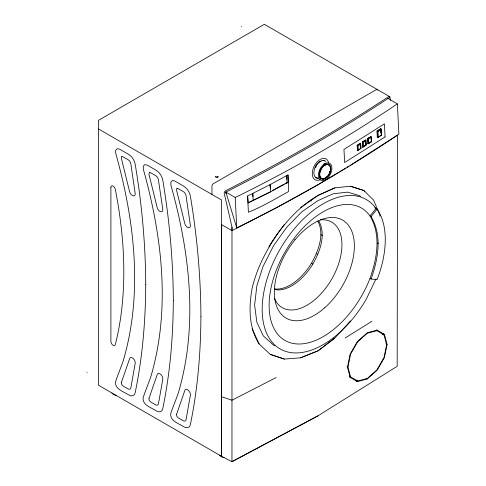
<?xml version="1.0" encoding="UTF-8"?>
<svg xmlns="http://www.w3.org/2000/svg" width="486" height="486" viewBox="0 0 486 486"><rect width="100%" height="100%" fill="white"/><g stroke="black" fill="none" stroke-linecap="round" stroke-linejoin="round"><path stroke-width="0.73" d="M87.109 372.555L87.109 372.24M98.603 120.637L98.615 385.301L221.555 456.281L231.962 461.7L317.972 415.846L397.183 366.31L397.56 135.053L350.388 165.27M317.972 415.846L231.962 461.7L231.986 227.084L224.186 193.142A1.914 1.106 -60 0 1 225.54 190.798C281.576 162.397 336.087 131.214 388.575 96.671A1.914 1.106 -60 0 1 389.93 97.455L390.592 100.414M310.997 201.234L311.034 199.752M360.32 143.212L360.867 148.516L360.612 143.34L357.089 145.302L357.641 150.611L360.867 148.516L360.612 143.34L357.089 145.302M362.58 147.088L366.104 145.12L365.849 139.95L362.325 141.912L362.872 147.215L366.104 145.12L365.849 139.95L362.325 141.912M367.811 143.71L371.371 141.772L371.122 136.596L367.562 138.534L368.102 143.844L371.371 141.772L371.122 136.596L367.562 138.534M381.364 135.351L380.763 128.705L377.002 131.08L377.318 137.593L381.364 135.351L381.048 128.839L377.002 131.08M374.749 207.771L377.093 209.126A86.277 49.809 -60 0 1 377.093 279.565L371.079 279.031C378.102 259.202 382.506 235.692 371.079 216.604L369.998 215.978C381.419 235.066 377.021 258.576 369.998 278.405A76.454 44.141 -60 0 1 288.429 342.101A76.454 44.141 -60 0 1 288.429 246.463A76.454 44.141 -60 0 1 369.998 215.978L376.012 208.5M317.838 220.911C324.806 234.665 318.445 250.746 311.508 263.205A41.656 23.097 -58.1 0 1 274.353 288.854M318.931 221.124C326.27 235.005 319.964 251.408 312.869 264.056A41.656 23.097 -58.1 0 1 274.347 289.401M349.41 376.2L350.521 376.838L347.946 367.1L350.521 354.227L357.605 341.871L367.282 333.262L376.954 330.699M350.127 377.324L347.478 367.295L350.127 354.203L357.38 341.555L367.282 332.74L377.185 330.115M376.723 329.866L384.432 334.398L387.087 344.428L384.432 357.52L377.185 370.168L367.282 378.983L357.38 381.601L355.709 380.641L357.125 380.265M376.012 278.94L366.256 299.212A86.241 49.791 -60 0 1 276.419 346.409A86.241 49.791 -60 0 1 288.222 236.67A86.241 49.791 -60 0 1 375.994 208.518M268.971 247.003L270.283 244.409C282.627 224.921 298.088 207.115 318.166 195.354L334.842 187.845L350.503 186.247L363.747 190.445L364.907 191.575M315.141 167.409C316.848 163.891 320.153 159.742 324.52 160.69A9.538 5.814 -62.9 0 1 325.839 161.51M98.694 120.23L264.341 24.3L389.529 96.574M294.704 239.44L294.929 239.106M284.413 224.404C269.845 243.638 257.574 264.791 252.1 288.526C248.668 307.213 248.686 327.376 259.123 343.967L270.228 354.355L276.279 356.408L284.383 359.075L300.603 357.805L318.075 350.795L334.811 338.056L350.473 320.918M371.079 216.604L377.093 209.126M358.297 149.998L357.641 150.611L357.38 145.436L358.091 145.806L358.297 149.998L360.746 148.406M363.534 146.602L362.872 147.215L362.617 142.046L363.328 142.416L363.534 146.602L365.982 145.016M368.765 143.236L368.102 143.844L367.847 138.668L368.558 139.045L368.765 143.236L371.243 141.663M378.272 137.119L377.61 137.726L377.294 131.214L378.005 131.591L378.272 137.119L381.237 135.242M334.811 338.056L318.075 350.795L300.603 357.805M300.634 207.595L318.166 195.354L334.842 187.845M387.883 98.379L397.378 103.864C345.576 138.789 291.345 170.051 235.218 197.486L225.723 192M358.091 145.806L360.539 144.221M363.328 142.416L365.776 140.825M357.344 150.478L358.96 149.433M371.978 321.234L345.2 337.977M368.558 139.045L371.037 137.471M378.005 131.591L380.969 129.713M377.318 137.593L379.202 136.402M339.374 171.886L317.99 184.735L276.182 207.929L231.998 230.643L221.543 224.617M340.668 171.108L345.856 167.998M347.15 167.214L349.094 166.048M231.986 230.65L231.986 227.084M321.125 160.945L319.502 161.844A9.538 5.814 -62.9 0 0 313.889 171.995A9.538 5.814 -62.9 0 0 318.251 178.253M323.992 165.197L324.144 163.879L323.992 165.477A7.703 4.696 -62.9 0 0 322.631 166.674M389.93 97.455L388.053 98.482C335.862 132.854 281.637 163.873 225.893 192.104L225.893 193.616M287.961 174.942L270.101 184.631L247.617 195.973L248.389 212.206C261.17 207.243 275.088 199.023 287.597 192.085L288.654 191.35L287.961 174.942L288.411 182.104L270.714 191.739L247.969 202.948M284.875 183.744L288.411 182.104M272.415 190.524L283.563 184.455M276.182 377.519L231.998 400.227L221.555 396.734L221.555 224.611M248.619 202.626L270.714 191.739L270.101 184.631L270.271 188.112M217.947 176.886L218.226 176.746L217.528 177.074M225.893 192.104L236.737 227.849C292.87 200.432 347.077 169.134 398.891 134.233L397.378 103.864M355.94 380.058L357.605 381.018L367.282 378.46L376.954 369.846L384.037 357.489L386.631 344.689L384.037 334.884L376.577 330.498M217.187 177.153L217.74 176.965M217.297 177.068L215.918 176.965M318.287 178.277L316.732 178.064L315.444 177.256M322.971 160.477L324.533 160.696M216.464 177.153L215.432 176.746L215.711 176.886M324.229 165.325A8.08 4.927 -62.9 0 0 320.456 178.034A8.08 4.927 -62.9 0 0 330.103 172.724A8.08 4.927 -62.9 0 0 325.717 164.505L325.407 164.42L326.884 164.08A8.025 4.89 -62.9 0 1 330.371 170.629M274.651 345.534L273.515 345.169L263.284 335.869L256.827 322.188L254.634 305.093L256.857 285.744L262.962 266.626L273.63 245.618L286.667 227.357L301.642 211.975L317.85 200.7L333.232 193.75L347.684 192.14L359.919 195.809L360.448 196.308M350.503 186.247L363.747 190.445L373.594 200.111L379.779 214.812L379.943 216.306M270.228 354.355L284.383 359.075M286.843 182.669L287.111 182.815L286.661 175.653L286.752 179.164M377.239 243.012L378.321 243.638M369.998 278.405L371.079 279.031M98.603 129.015L221.555 199.989L221.555 456.281L221.507 396.758M384.432 334.398L382.768 333.432L383.144 334.866M382.373 333.918L384.037 334.884M385.975 343.784L387.087 344.428M346.986 366.414L348.098 367.058M366.171 378.345L367.282 378.983M253.157 200.347L252.805 193.373L252.975 196.733M349.501 376.255L357.605 381.018M349.671 377.075L357.38 381.601M320.948 234.665L322.309 235.51M316.429 253.601L317.789 254.451M311.508 263.205L312.869 264.056M252.1 328.779L259.147 343.985M247.647 195.961L248.225 203.099M365.703 142.775L365.812 144.992M316.009 165.823L316.064 166.947M235.218 197.486L236.737 227.849M380.763 128.705L380.969 133.043M325.687 163.278L325.717 164.505M325.395 163.436L325.444 165.021M324.454 163.952L324.502 165.538M241.554 26.463L241.554 26.779M211.957 194.461L211.957 186.083A1.914 1.106 -60 0 1 213.311 183.738L376.34 89.612A1.914 1.106 -60 0 1 377.689 90.196M320.371 219.872A49.426 28.534 -60 0 1 331.44 279.614A49.426 28.534 -60 0 1 274.42 298.307M330.28 167.731A7.703 4.696 -62.9 0 1 330.328 169.438M330.012 171.285A7.703 4.696 -62.9 0 1 329.338 173.156M327.163 176.448A7.703 4.696 -62.9 0 1 320.031 177.038A7.703 4.696 -62.9 0 1 322.206 167.154M325.42 164.693A7.703 4.696 -62.9 0 1 329.107 165.204M330.219 171.279A8.025 4.89 -62.9 0 1 323.621 178.939A8.025 4.89 -62.9 0 1 319.241 173.769M319.575 171.844A8.025 4.89 -62.9 0 1 320.268 169.9M320.572 169.274A8.025 4.89 -62.9 0 1 321.282 168.065M320.098 179.771A11.792 7.169 -63.3 0 1 312.273 173.873A11.792 7.169 -63.3 0 1 319.679 159.736A11.792 7.169 -63.3 0 1 328.743 163.272M116.276 395.355A6.008 3.469 0 0 1 111.92 392.961M224.01 457.551A6.008 3.469 0 0 1 219.654 455.163M110.893 187.402L110.893 341.403A3.165 1.829 60 0 0 112.849 345.096A3.165 1.829 60 0 0 115.297 344.592A381.704 220.377 60 0 0 115.297 189.303A3.165 1.829 60 0 0 112.849 185.968A3.165 1.829 60 0 0 110.893 187.402M121.354 382.616C121.002 386.303 125.765 387.069 127.958 388.861A4.167 2.406 60 0 0 130.849 387.858L135.187 363.413A4.058 2.345 60 0 0 132.976 358.297A4.058 2.345 60 0 0 129.58 358.765L121.354 382.616M148.947 398.544C148.595 402.232 153.357 403.003 155.55 404.789A4.167 2.406 60 0 0 158.442 403.793L162.78 379.347A4.058 2.345 60 0 0 160.568 374.226A4.058 2.345 60 0 0 157.172 374.694L148.947 398.544M176.54 414.479C176.187 418.16 180.95 418.932 183.143 420.718A4.167 2.406 60 0 0 186.041 419.722L190.372 395.276A4.058 2.345 60 0 0 188.161 390.155A4.058 2.345 60 0 0 184.765 390.623L176.54 414.479M145.733 284.517C145.545 320.796 142.532 357.119 135.181 392.676A9.198 5.31 60 0 1 128.583 394.875C123.693 391.588 114.793 389.329 115.522 381.832C117.806 374.9 120.662 368.157 123.086 361.274C143.267 293.319 134.555 220.48 115.717 153.266L115.674 150.283L117.138 148.71L119.562 149.141L128.583 154.354A9.599 5.546 60 0 1 135.181 164.171C141.827 203.932 145.539 244.191 145.733 284.517M173.326 300.445C173.138 336.725 170.13 373.048 162.774 408.611A9.198 5.31 60 0 1 156.176 410.804C151.286 407.517 142.386 405.263 143.115 397.761C145.399 390.829 148.254 384.086 150.678 377.203C170.859 309.248 162.148 236.409 143.315 169.201L143.267 166.212L144.737 164.639L147.155 165.076L156.176 170.282A9.599 5.546 60 0 1 162.774 180.099C169.42 219.866 173.131 260.119 173.326 300.445M200.918 316.38C200.73 352.654 197.723 388.982 190.372 424.539A9.198 5.31 60 0 1 183.769 426.738C178.878 423.446 169.985 421.192 170.708 413.689C172.992 406.764 175.847 400.021 178.271 393.131C198.452 325.177 189.74 252.343 170.908 185.13L170.859 182.147L172.33 180.567L174.747 181.005L183.769 186.211A9.599 5.546 60 0 1 190.366 196.028C197.012 235.795 200.73 276.054 200.918 316.38M121.767 156.589L121.354 158.266L129.58 191.618A4.082 2.357 60 0 0 132.933 195.761A4.082 2.357 60 0 0 135.187 193.44L130.849 163.989A3.839 2.217 60 0 0 128.261 159.833L122.685 156.638L121.767 156.589M149.36 172.524L148.947 174.201L157.172 207.546A4.082 2.357 60 0 0 160.526 211.689A4.082 2.357 60 0 0 162.78 209.369L158.442 179.917A3.839 2.217 60 0 0 155.854 175.768L150.277 172.566L149.36 172.524M176.953 188.453L176.54 190.129L184.765 223.475A4.082 2.357 60 0 0 188.125 227.624A4.082 2.357 60 0 0 190.372 225.304L186.035 195.852A3.839 2.217 60 0 0 183.447 191.697L177.87 188.495L176.953 188.453M385.064 136.918L344.659 162.5L343.954 149.445L384.438 123.827L385.064 136.918M325.82 163.205L324.059 164.171A9.538 5.814 -62.9 0 0 319.606 179.176A9.538 5.814 -62.9 0 0 330.996 172.913A9.538 5.814 -62.9 0 0 325.82 163.205M325.693 164.882L324.277 165.665A7.648 4.666 -62.9 0 0 320.711 177.7A7.648 4.666 -62.9 0 0 329.842 172.67A7.648 4.666 -62.9 0 0 325.693 164.882M324.715 307.772A56.576 32.665 -60 0 0 342.648 220.134A56.576 32.665 -60 0 0 275.714 279.48A56.576 32.665 -60 0 0 324.715 307.772"/></g></svg>
